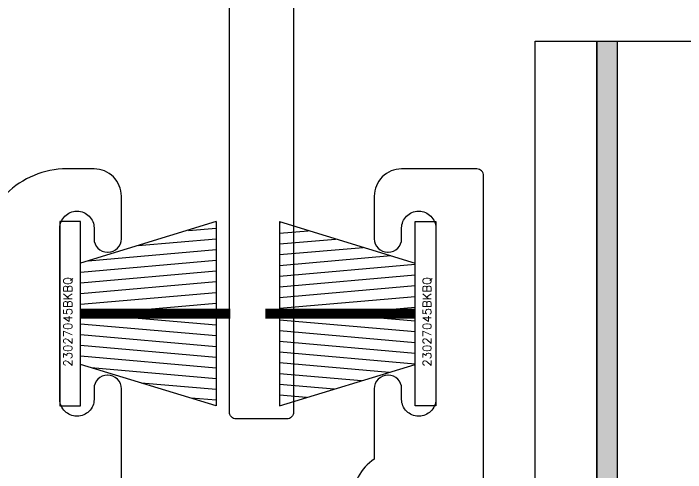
# Model space of a CAD drawing. Extents: x 0 to 79.8, y 0 to 38.2.
# Drawn here: x 10.85 to 11.833, y 29.879 to 30.551 of the extents above; entities that cross this region are included whole.
import ezdxf

# ---------------------------------------------------------------- set-up
doc = ezdxf.new("R2010")
doc.units = 0
doc.header["$MEASUREMENT"] = 0
doc.layers.get('0').update_dxf_attribs({"linetype": 'CONTINUOUS'})
for name, color, linetype in [('DIM', 4, 'CONTINUOUS'), ('FRAME', 1, 'CONTINUOUS'), ('GEOM', 1, 'CONTINUOUS'), ('HATCH', 7, 'CONTINUOUS'), ('MISC', 9, 'CONTINUOUS'), ('SILL-PAN', 7, 'CONTINUOUS'), ('TITLE-BLOCK', 7, 'CONTINUOUS'), ('VENT', 5, 'CONTINUOUS'), ('WATERPROOF_MATL', 5, 'CONTINUOUS')]:
    doc.layers.add(name, color=color, linetype=linetype)
doc.styles.get("Standard").update_dxf_attribs({"font": 'simplex.shx'})
pattern_1 = [(5, (-16.618363, 22.69481), (-0.00136181, 0.01556554), [])]
pattern_2 = [(355, (-16.618363, 18.815973), (-0.00136181, -0.01556554), [])]

# ---------------------------------------------------------------- blocks, each defined once
blk = doc.blocks.new('3749-SILL')
for points in [[(1.378, -0.554), (1.378, -0.366), (1.378, -0.312, 0.414214), (1.358, -0.292), (1.3575, -0.292, 0.414214), (1.338, -0.3115), (1.338, -0.3275, -0.414214), (1.3135, -0.352), (1.3125, -0.352, -0.414214), (1.288, -0.3275), (1.288, -0.0765, -0.414214), (1.3125, -0.052), (1.3135, -0.052, -0.414214), (1.338, -0.0765), (1.338, -0.0925, 0.414214), (1.3575, -0.112), (1.3585, -0.112, 0.414214), (1.378, -0.0925), (1.378, -0.03, 0.414214), (1.338, 0.01), (1.31524, 0.01), (1.298, 0.01, 0.414214), (1.173, -0.115)], [(1.908, -0.48753), (1.908, 0, 0.414214), (1.898, 0.01), (1.788, 0.01, 0.414214), (1.748, -0.03), (1.748, -0.0925, 0.414214), (1.7675, -0.112), (1.7685, -0.112, 0.414214), (1.788, -0.0925), (1.788, -0.0765, -0.414214), (1.8125, -0.052), (1.8135, -0.052, -0.414214), (1.838, -0.0765), (1.838, -0.3275, -0.414214), (1.8135, -0.352), (1.8125, -0.352, -0.414214), (1.788, -0.3275), (1.788, -0.3115, 0.414214), (1.7685, -0.292), (1.768, -0.292, 0.414214), (1.748, -0.312), (1.748, -0.41477, 0.250492), (1.716, -0.47463)]]:
    blk.add_lwpolyline(points, format="xyb")
blk = doc.blocks.new('3310-Thermal Mammoth B Rail')
at = {"ltscale": 0.25}
blk.add_lwpolyline([(-0.6755, 1.301), (-0.6755, -3.96, 0.414214), (-0.6655, -3.97), (-0.5915, -3.97, 0.414214), (-0.5815, -3.96), (-0.5815, -2.462)], format="xyb", dxfattribs=at)
blk = doc.blocks.new('*U18')
at = {"layer": 'HATCH'}
h = blk.add_hatch(dxfattribs=at)
h.set_pattern_fill('ANSI31', color=256, scale=0.125, angle=-40, style=0)
h.set_pattern_definition(pattern_1)
h.paths.add_polyline_path([(-12.35918, 20.24064), (-12.35918, 20.16649), (-12.16072, 20.16649), (-12.16072, 20.30051)])
h = blk.add_hatch(dxfattribs=at)
h.set_pattern_fill('ANSI31', color=256, scale=0.125, angle=-40, style=0)
h.set_pattern_definition(pattern_2)
h.paths.add_polyline_path([(-12.16072, 20.16649), (-12.16072, 20.03247), (-12.35918, 20.09233), (-12.35918, 20.16649)])
at = {"layer": 'GEOM'}
blk.add_lwpolyline([(-12.38918, 20.30149), (-12.38918, 20.03149), (-12.35918, 20.03149), (-12.35918, 20.30149)], close=True, dxfattribs=at)
at = {"layer": 'GEOM', "const_width": 0.015}
blk.add_lwpolyline([(-12.35918, 20.16649), (-12.13957, 20.16649)], dxfattribs=at)
at = {"layer": 'MISC'}
for p, q in [((-12.16072, 20.30149), (-12.35918, 20.24064)), ((-12.16072, 20.30149), (-12.16072, 20.03149)), ((-12.16072, 20.03149), (-12.35918, 20.09233))]:
    blk.add_line(p, q, dxfattribs=at)
at = {"insert": (-12.37014, 20.08904), "char_height": 0.0125, "attachment_point": 7, "rotation": 90}
blk.add_mtext_dynamic_manual_height_columns('23027045BKBQ', width=0.3101171, gutter_width=0.3125, heights=[0], dxfattribs=at)
blk = doc.blocks.new('*U39')
at = {"layer": 'HATCH'}
h = blk.add_hatch(dxfattribs=at)
h.set_pattern_fill('ANSI31', color=256, scale=0.125, angle=-40, style=0)
h.set_pattern_definition(pattern_1)
h.paths.add_polyline_path([(-12.41918, 20.24064), (-12.41918, 20.16649), (-12.61765, 20.16649), (-12.61765, 20.30051)])
h = blk.add_hatch(dxfattribs=at)
h.set_pattern_fill('ANSI31', color=256, scale=0.125, angle=-40, style=0)
h.set_pattern_definition(pattern_2)
h.paths.add_polyline_path([(-12.61765, 20.16649), (-12.61765, 20.03247), (-12.41918, 20.09233), (-12.41918, 20.16649)])
at = {"layer": 'GEOM'}
blk.add_lwpolyline([(-12.38918, 20.30149), (-12.38918, 20.03149), (-12.41918, 20.03149), (-12.41918, 20.30149)], close=True, dxfattribs=at)
at = {"layer": 'GEOM', "const_width": 0.015}
blk.add_lwpolyline([(-12.41918, 20.16649), (-12.63879, 20.16649)], dxfattribs=at)
at = {"layer": 'MISC'}
for p, q in [((-12.61765, 20.30149), (-12.41918, 20.24064)), ((-12.61765, 20.30149), (-12.61765, 20.03149)), ((-12.61765, 20.03149), (-12.41918, 20.09233))]:
    blk.add_line(p, q, dxfattribs=at)
at = {"insert": (-12.40823, 20.08904), "char_height": 0.0125, "attachment_point": 1, "rotation": 90}
blk.add_mtext_dynamic_manual_height_columns('23027045BKBQ', width=0.3101171, gutter_width=0.3125, heights=[0], dxfattribs=at)

msp = doc.modelspace()

# ---------------------------------------------------------------- hatches: boundary and pattern name
at = {"layer": 'WATERPROOF_MATL'}
msp.add_hatch(color=7, dxfattribs=at).paths.add_polyline_path([(5.6483984, 30.5107713), (5.6483984, 28.4832713), (11.7033984, 28.4832713), (11.7033984, 30.5107713), (11.7333984, 30.5107713), (11.7333984, 28.4532713), (5.6183984, 28.4532713), (5.6183984, 30.5107713)])

# ---------------------------------------------------------------- linework, layer by layer
at = {"layer": 'SILL-PAN', "color": 7}
msp.add_lwpolyline([(5.6483984, 30.5107713), (5.7383984, 30.5107713), (5.7383984, 28.5732713), (11.6133984, 28.5732713), (11.6133984, 30.5107713), (11.7033984, 30.5107713), (11.7033984, 28.4832713), (5.6483984, 28.4832713)], close=True, dxfattribs=at)
at = {"layer": 'TITLE-BLOCK'}
msp.add_line((11.7033984, 30.5107713), (12.2033984, 30.5107713), dxfattribs=at)
at = {"layer": 'WATERPROOF_MATL', "color": 7}
msp.add_lwpolyline([(5.6483984, 30.5107713), (5.6483984, 28.4832713), (11.7033984, 28.4832713), (11.7033984, 30.5107713), (11.7333984, 30.5107713), (11.7333984, 28.4532713), (5.6183984, 28.4532713), (5.6183984, 30.5107713)], close=True, dxfattribs=at)

# ---------------------------------------------------------------- block references
at = {"layer": 'DIM'}
for name, p in [('*U18', (23.3070805, 9.9452831)), ('*U39', (23.8570805, 9.9452831))]:
    msp.add_blockref(name, p, dxfattribs=at)
at = {"layer": 'FRAME'}
msp.add_blockref('3749-SILL', (9.6298982, 30.3137727), dxfattribs=at)
at = {"layer": 'VENT', "xscale": -1}
msp.add_blockref('3310-Thermal Mammoth B Rail', (10.5844306, 33.9277722), dxfattribs=at)

doc.saveas('drawing.dxf')
